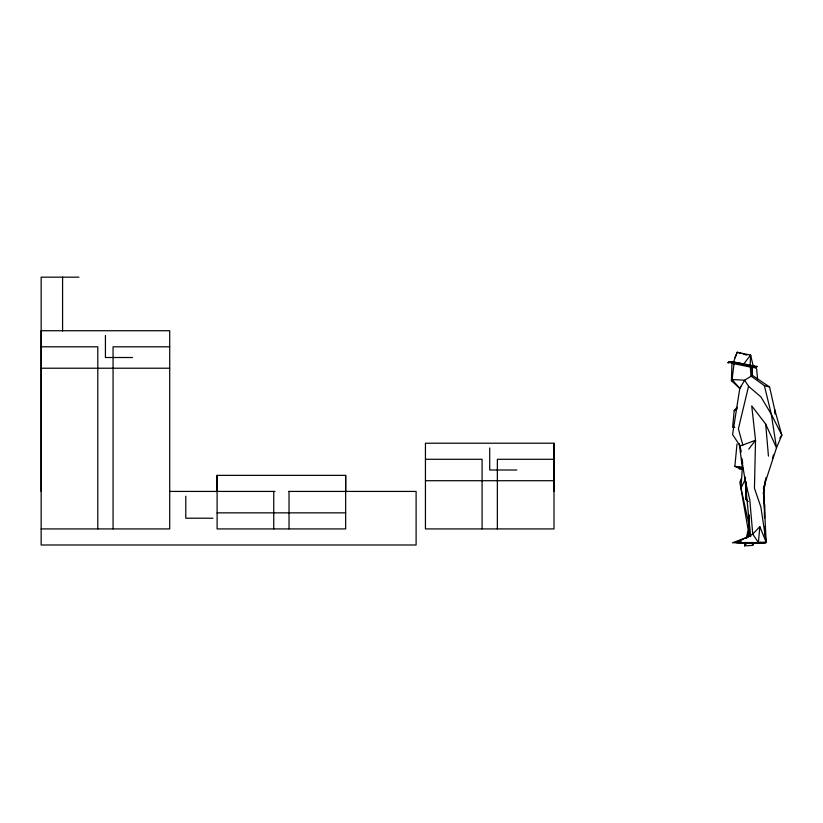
<?xml version="1.0" encoding="UTF-8"?>
<svg xmlns="http://www.w3.org/2000/svg" width="823" height="823" viewBox="0 0 823 823"><rect width="100%" height="100%" fill="white"/><g stroke="black" fill="none" stroke-linecap="round" stroke-linejoin="round"><path stroke-width="1.23" d="M41.15 491.424L41.15 330.733L169.713 330.733L169.713 528.922L41.15 528.922M217.107 491.424L217.107 475.355L345.66 475.355L345.66 528.922L217.107 528.922L217.107 475.355M345.66 491.424L345.66 475.355M554.002 491.424L554.002 443.216L425.44 443.216L425.44 528.922L554.002 528.922L554.002 443.216M741.585 542.758L763.713 543.375L732.501 542.748L748.683 536.74L749.177 514.941M747.901 501.546L745.607 498.769L746.019 481.517M764.413 517.77L764.752 505.013L764.125 502.658M741.266 451.981L740.042 445.829L732.563 434.523L739.774 388.415L731.431 380.73L731.945 363.252L733.972 363.643M732.984 362.079L732.254 361.966L743.735 363.961L750.576 355.094L753.189 365.813L750.185 365.165L750.576 355.094L737.213 352.265L734.867 357.717M749.321 526.072L740.978 487.998L742.367 467.464L739.198 443.618M748.683 536.74L749.331 527.8M759.835 526.699L758.405 542.552L736.688 542.573L752.747 534.106L759.835 526.699L766.141 542.069L765.596 543.18L736.688 542.573L741.472 541.873M737.099 407.148L734.178 410.626L732.614 427.302L734.826 427.312M731.945 363.252L734.054 363.735L732.059 379.526L739.774 388.415L744.64 380.216L752.417 375.381L752.15 367.007L752.417 375.381L769.577 386.985L774.577 409.124L781.85 435.13L776.49 447.835L763.549 487.638L764.67 517.934M743.303 469.182L739.62 469.141L738.807 468.009L734.846 466.415L737.017 443.936M750.463 356.215L750.576 355.094M752.922 542.974L752.644 545.412L744.558 545.834L745.113 543.365M765.462 480.046L763.322 493.728L766.048 477.484M746.224 538.407L748.158 529.745L739.856 482.237L741.235 478.698M731.431 380.73L732.059 379.526L744.64 380.216L748.549 386.306L738.396 428.814L742.83 445.006L740.042 445.829M745.597 477.186L745 479.572L750.679 536.689M753.251 543.046L752.644 545.412L752.253 543.005M772.447 458.555L773.445 455.006M745.617 542.378L744.558 545.834L746.235 543.982M747.027 537.758L749.506 529.683M733.55 362.027L737.213 352.265L740.823 353.345M740.978 487.998L744.99 479.943M739.774 388.415L740.988 386.337M733.18 362.346L728.005 362.768L728.952 361.976L733.19 362.151M779.823 438.083L781.85 435.13L771.326 414.288L760.905 396.881L748.549 386.306M748.724 449.142L755.524 440.274L751.738 405.904L765.678 424.082L776.49 447.835L771.326 414.288L764.372 385.606L751.008 376.08L750.35 367.068L734.054 363.735M728.005 362.768L728.952 361.976L731.04 362.645M734.178 410.626L737.264 408.764M738.57 363.581L743.869 363.879L745.545 365.155L754.125 367.634L757.119 366.513L753.621 366.009L756.543 366.945L757.119 366.513C747.305 367.449 738.375 361.41 728.715 362.346M742.83 445.006L755.524 440.274L754.454 488.265L760.864 506.978L766.141 542.069L758.405 542.552L752.747 534.106L749.794 499.777L745 479.572L741.533 458.205L742.768 463.102M78.946 277.166L41.15 277.166L41.15 544.991L416.109 544.991L416.109 491.424L288.986 491.424M41.15 346.802L97.793 346.802L97.793 528.922M169.713 346.802L113.07 346.802L113.07 528.922M132.513 357.511L105.426 357.511L105.426 335.496M41.15 368.22L169.713 368.22M425.44 459.285L482.083 459.285L482.083 528.922M554.002 459.285L497.359 459.285L497.359 528.922M516.803 470.005L489.716 470.005L489.716 447.979M425.44 480.714L554.002 480.714M169.559 491.424L274.954 491.424M217.107 512.852L345.66 512.852M212.869 518.212L185.782 518.212L185.782 496.197M739.898 466.775L734.846 466.415M742.367 467.464L736.235 466.723L743.076 469.326M734.672 362.161L750.185 365.165M751.934 365.484L753.189 365.813M764.372 385.606L769.577 386.985M743.231 354.065L746.852 355.135M750.35 367.068L752.099 367.593M743.869 363.879L754.125 367.634M760.092 542.182L762.396 543.17M754.691 367.346L756.625 368.899L757.664 379.917M745.607 498.769L747.922 501.361M742.336 466.806L742.83 468.482M765.678 424.082L768.445 456.107M774.577 409.124L774.916 414.02M763.549 487.638L766.141 542.069M764.989 526.771L765.318 535.608M289.027 491.424L289.027 528.922M273.75 491.424L273.75 528.922M62.579 277.166L62.579 330.99"/></g></svg>
